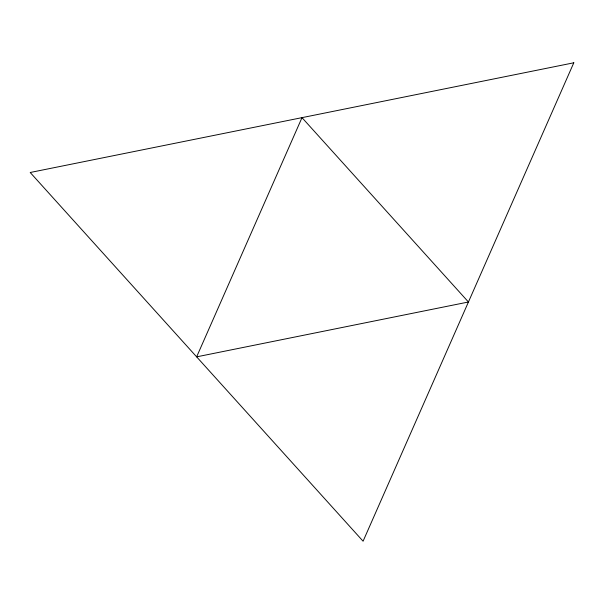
<?xml version="1.0" encoding="UTF-8"?>
<svg xmlns="http://www.w3.org/2000/svg" width="604" height="604" viewBox="0 0 604 604"><rect width="100%" height="100%" fill="white"/><g stroke="black" fill="none" stroke-linecap="round" stroke-linejoin="round"><path stroke-width="0.91" d="M302 117.644L196.64 356.851L468.44 302L302 117.644M573.8 62.793L363.079 541.207L30.2 172.495L573.8 62.793"/></g></svg>
